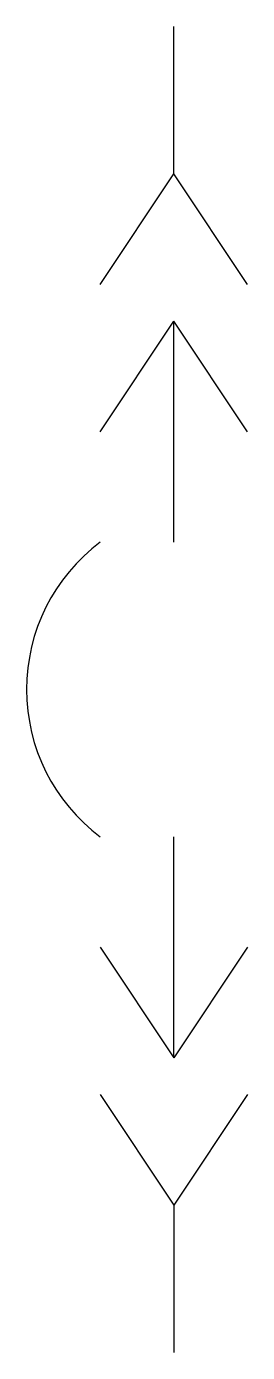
# Model space of a CAD drawing. Extents: x -0.12 to 0.06, y 0 to 1.12.
import ezdxf

# ---------------------------------------------------------------- set-up
doc = ezdxf.new("R2010")
doc.units = 0
doc.header["$MEASUREMENT"] = 0
doc.layers.get('0').update_dxf_attribs({"linetype": 'CONTINUOUS'})

msp = doc.modelspace()

# ---------------------------------------------------------------- linework, layer by layer
for p, q in [((0, 1), (0, 1.125)), ((-0.0625, 0.90625), (0, 1)), ((0.0625, 0.90625), (0, 1)), ((-0.0625, 0.78125), (0, 0.875)), ((0.0625, 0.78125), (0, 0.875)), ((0, 0.6875), (0, 0.875)), ((0, 0.25), (0, 0.4375)), ((-0.0625, 0.34375), (0, 0.25)), ((0.0625, 0.34375), (0, 0.25)), ((-0.0625, 0.21875), (0, 0.125)), ((0.0625, 0.21875), (0, 0.125)), ((0, 0.125), (0, 0))]:
    msp.add_line(p, q)
msp.add_arc((0.03125, 0.5625), 0.15625, 126.8699, 233.1301)

doc.saveas('drawing.dxf')
